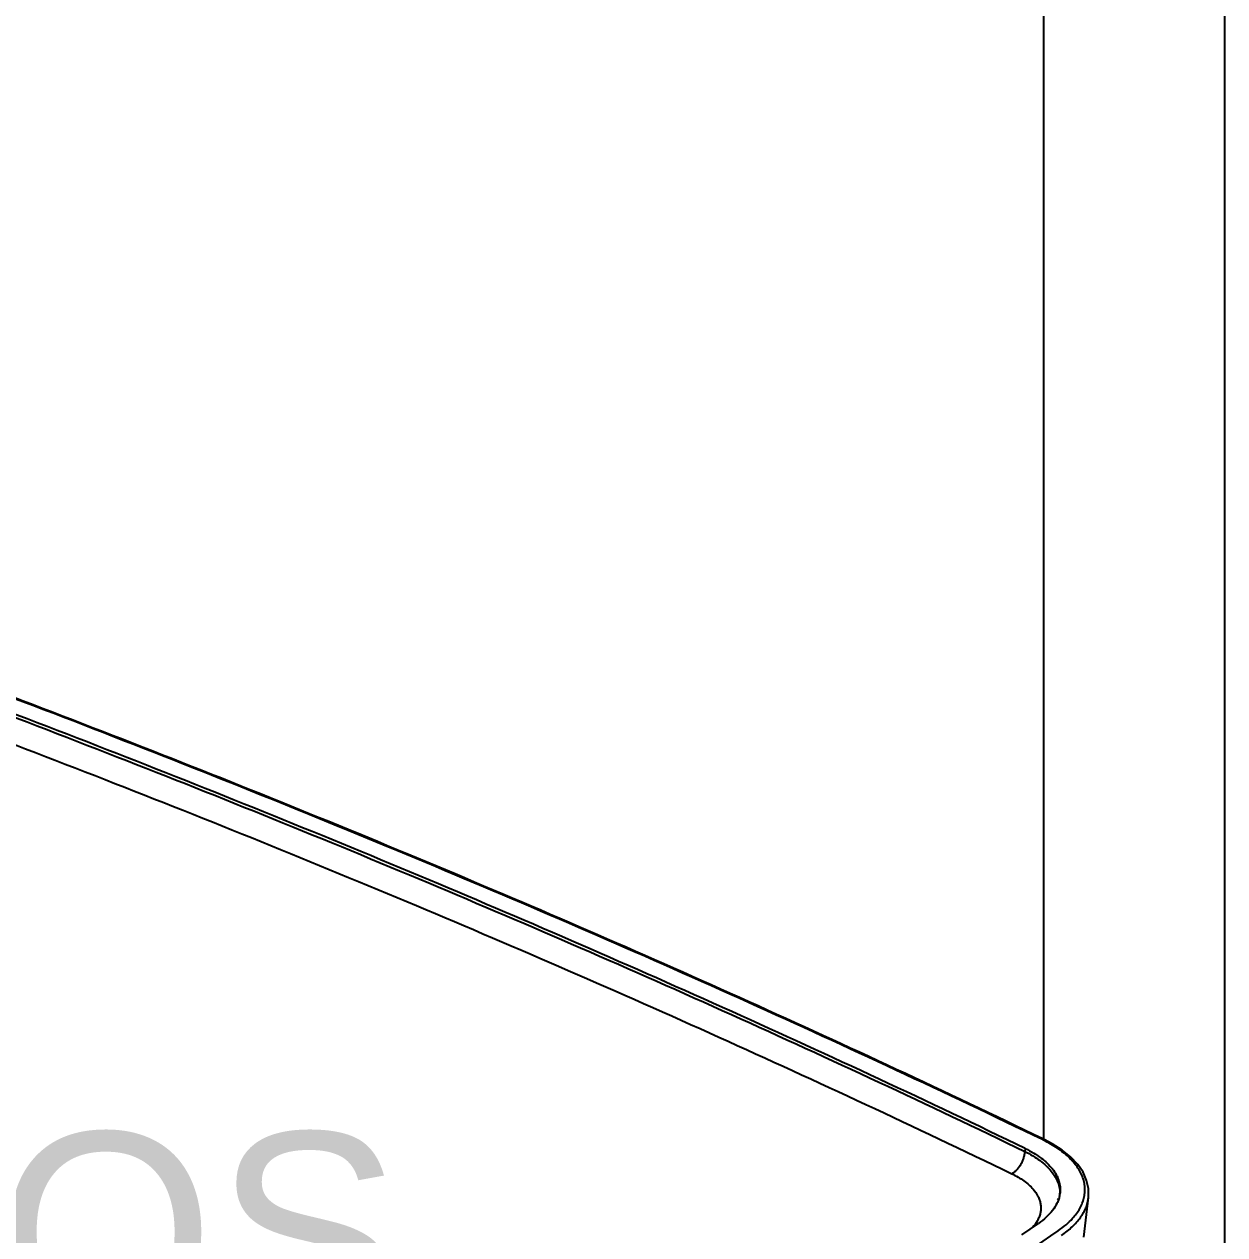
# Model space of a CAD drawing. Header units: inches. Extents: x 110042 to 357611, y 89798 to 292388.
# Drawn here: x 220830 to 227628, y 177185 to 184038 of the extents above; entities that cross this region are included whole.
import ezdxf

# ---------------------------------------------------------------- set-up
doc = ezdxf.new("R2010")
doc.units = ezdxf.units.IN
doc.header["$MEASUREMENT"] = 0
doc.styles.get("Standard").update_dxf_attribs({"font": 'arial.ttf'})

# ---------------------------------------------------------------- blocks, each defined once
blk = doc.blocks.new('S')
for p, q in [((3024.7079, 6966.5047), (3024.7045, 6966.5064)), ((3024.7079, 6966.5047), (3024.7079, 6966.5047)), ((3024.7294, 6966.4934), (3024.7079, 6966.5047)), ((3024.7553, 6966.4768), (3024.7294, 6966.4934)), ((3024.659, 6966.4811), (3024.6581, 6966.4735)), ((3024.7776, 6966.4587), (3024.7553, 6966.4768)), ((3024.7958, 6966.4394), (3024.7776, 6966.4587)), ((3024.8097, 6966.4192), (3024.7958, 6966.4394)), ((3024.8191, 6966.3981), (3024.8097, 6966.4192)), ((3024.824, 6966.3766), (3024.8191, 6966.3981)), ((3024.824, 6966.3536), (3024.824, 6966.3766)), ((3024.8122, 6966.2498), (3024.824, 6966.3536)), ((3024.65, 6966.256), (3024.6932, 6966.2857))]:
    blk.add_line(p, q)
for centre, radius, start, end in [((3024.5442, 6966.1747), 0.3662, 63.6127, 64.203), ((3024.6106, 6966.1941), 0.2043, 48.5527, 49.5017), ((3024.6736, 6966.3738), 0.0767, 347.2096, 353.4931), ((3011.8932, 6984.9385), 22.6674, 302.62297, 304.53974)]:
    blk.add_arc(centre, radius, start, end)
for points, knots in [([(3024.7045, 6966.5064), (3024.4504, 6966.6291), (3023.9336, 6966.87), (3023.1416, 6967.214), (3022.3261, 6967.5438), (3021.7721, 6967.7523), (3021.4915, 6967.8542)], [0, 0, 0, 0, 0.242902, 0.490631, 0.743048, 1, 1, 1, 1]), ([(3024.659, 6966.4811), (3024.4052, 6966.6037), (3023.8891, 6966.8443), (3023.0982, 6967.188), (3022.2836, 6967.5175), (3021.7302, 6967.7257), (3021.4499, 6967.8275)], [0, 0, 0, 0, 0.242887, 0.490612, 0.743034, 1, 1, 1, 1]), ([(3024.7035, 6966.5044), (3024.4494, 6966.6272), (3023.9327, 6966.8681), (3023.1409, 6967.2121), (3022.3254, 6967.542), (3021.7715, 6967.7505), (3021.4908, 6967.8524)], [0, 0, 0, 0, 0.242894, 0.49062, 0.74304, 1, 1, 1, 1]), ([(3021.45, 6967.8194), (3021.7302, 6967.7177), (3022.2834, 6967.5096), (3023.0977, 6967.1801), (3023.8885, 6966.8366), (3024.4044, 6966.5961), (3024.6581, 6966.4735)], [0, 0, 0, 0, 0.256964, 0.509386, 0.757111, 1, 1, 1, 1]), ([(3021.4207, 6967.7592), (3021.7005, 6967.6577), (3022.2527, 6967.4499), (3023.0657, 6967.121), (3023.8551, 6966.778), (3024.3702, 6966.5379), (3024.6235, 6966.4155)], [0, 0, 0, 0, 0.256964, 0.509386, 0.757111, 1, 1, 1, 1]), ([(3024.7035, 6966.5044), (3024.7039, 6966.5046), (3024.7046, 6966.5049), (3024.7058, 6966.5051), (3024.7069, 6966.5051), (3024.7076, 6966.5049), (3024.7079, 6966.5047)], [0, 0, 0, 0, 0.277962, 0.534704, 0.773158, 1, 1, 1, 1]), ([(3024.7826, 6966.299), (3024.7898, 6966.3069), (3024.7992, 6966.3196), (3024.808, 6966.338), (3024.8124, 6966.3517), (3024.8147, 6966.3655), (3024.8148, 6966.3794), (3024.8129, 6966.3933), (3024.8088, 6966.407), (3024.8027, 6966.4206), (3024.7945, 6966.4338), (3024.7844, 6966.4466), (3024.7678, 6966.4636), (3024.748, 6966.4791), (3024.7256, 6966.493), (3024.7133, 6966.4996), (3024.7069, 6966.5027)], [0, 0, 0, 0, 0.12304, 0.180169, 0.235131, 0.2887, 0.341742, 0.395168, 0.449862, 0.506625, 0.566116, 0.628853, 0.695218, 0.839614, 0.91789, 1, 1, 1, 1]), ([(3024.6235, 6966.4155), (3024.6257, 6966.4167), (3024.6302, 6966.4196), (3024.6364, 6966.425), (3024.6422, 6966.4317), (3024.6473, 6966.4392), (3024.6516, 6966.4475), (3024.6549, 6966.4561), (3024.6572, 6966.4648), (3024.658, 6966.4706), (3024.6581, 6966.4735)], [0, 0, 0, 0, 0.108842, 0.227159, 0.352803, 0.483381, 0.616259, 0.748625, 0.877596, 1, 1, 1, 1]), ([(3024.6581, 6966.4735), (3024.6652, 6966.4699), (3024.6788, 6966.4626), (3024.6973, 6966.4502), (3024.7134, 6966.4369), (3024.7267, 6966.4229), (3024.7371, 6966.4083), (3024.7445, 6966.3932), (3024.7488, 6966.3778), (3024.7495, 6966.3673), (3024.7493, 6966.3622)], [0, 0, 0, 0, 0.157194, 0.304377, 0.441153, 0.567831, 0.685256, 0.794894, 0.89888, 1, 1, 1, 1]), ([(3024.659, 6966.4811), (3024.6664, 6966.4775), (3024.6806, 6966.47), (3024.6999, 6966.4571), (3024.7164, 6966.4434), (3024.7298, 6966.4287), (3024.7401, 6966.4134), (3024.7471, 6966.3975), (3024.7505, 6966.3813), (3024.7505, 6966.3704), (3024.7499, 6966.3651)], [0, 0, 0, 0, 0.158202, 0.305703, 0.442199, 0.568164, 0.6847, 0.793642, 0.897648, 1, 1, 1, 1]), ([(3024.6235, 6966.4155), (3024.6292, 6966.4127), (3024.6401, 6966.4069), (3024.6552, 6966.3972), (3024.6683, 6966.3867), (3024.6759, 6966.3791), (3024.6793, 6966.3752)], [0, 0, 0, 0, 0.275864, 0.534735, 0.775949, 1, 1, 1, 1]), ([(3024.6793, 6966.3752), (3024.6842, 6966.3694), (3024.6906, 6966.3602), (3024.6963, 6966.3469), (3024.6989, 6966.337), (3024.6999, 6966.327), (3024.6992, 6966.317), (3024.697, 6966.307), (3024.6945, 6966.3006), (3024.693, 6966.2975)], [0, 0, 0, 0, 0.27073, 0.396429, 0.517651, 0.636423, 0.754951, 0.87546, 1, 1, 1, 1]), ([(3024.7484, 6966.3568), (3024.7477, 6966.3536), (3024.7458, 6966.3471), (3024.7403, 6966.3342), (3024.7301, 6966.3184), (3024.7136, 6966.301), (3024.7004, 6966.2906), (3024.6932, 6966.2857)], [0, 0, 0, 0, 0.107976, 0.219304, 0.45548, 0.714779, 1, 1, 1, 1]), ([(3024.7532, 6966.2544), (3024.7583, 6966.2579), (3024.768, 6966.265), (3024.7853, 6966.28), (3024.8, 6966.2963), (3024.8111, 6966.3137), (3024.8174, 6966.3267), (3024.8218, 6966.3399), (3024.8235, 6966.349), (3024.824, 6966.3534)], [0, 0, 0, 0, 0.147725, 0.288128, 0.547197, 0.667164, 0.78181, 0.892298, 1, 1, 1, 1]), ([(3024.693, 6966.2975), (3024.6921, 6966.2956), (3024.688, 6966.2876), (3024.6826, 6966.2804), (3024.6781, 6966.2753)], [0, 0, 0, 0, 0.23854, 1, 1, 1, 1]), ([(3024.7451, 6966.2666), (3024.7522, 6966.2715), (3024.7654, 6966.2815), (3024.7773, 6966.293), (3024.7826, 6966.299)], [0, 0, 0, 0, 0.518656, 1, 1, 1, 1])]:
    blk.add_open_spline(points, degree=3, knots=knots)

msp = doc.modelspace()

# ---------------------------------------------------------------- linework, layer by layer
at = {"color": 32, "true_color": 0xcd6928}
for p, q in [((227628.1, 170139.4), (227628.1, 190853.9)), ((226603.3, 177717.6), (226603.3, 189746.3))]:
    msp.add_line(p, q, dxfattribs=at)

# ---------------------------------------------------------------- block references
at = {"xscale": 2168.486986035371, "yscale": 2168.486986035371, "zscale": 2168.486986035371}
msp.add_blockref('S', (-6332435.2, -14929050.8), dxfattribs=at)

# ---------------------------------------------------------------- texts
at = {"color": 18, "true_color": 0x000000, "insert": (217240.1, 177764), "char_height": 1134.88, "attachment_point": 1}
msp.add_mtext_dynamic_manual_height_columns('SONOS', width=2041.931, gutter_width=1.13, heights=[0], dxfattribs=at)

doc.saveas('drawing.dxf')
